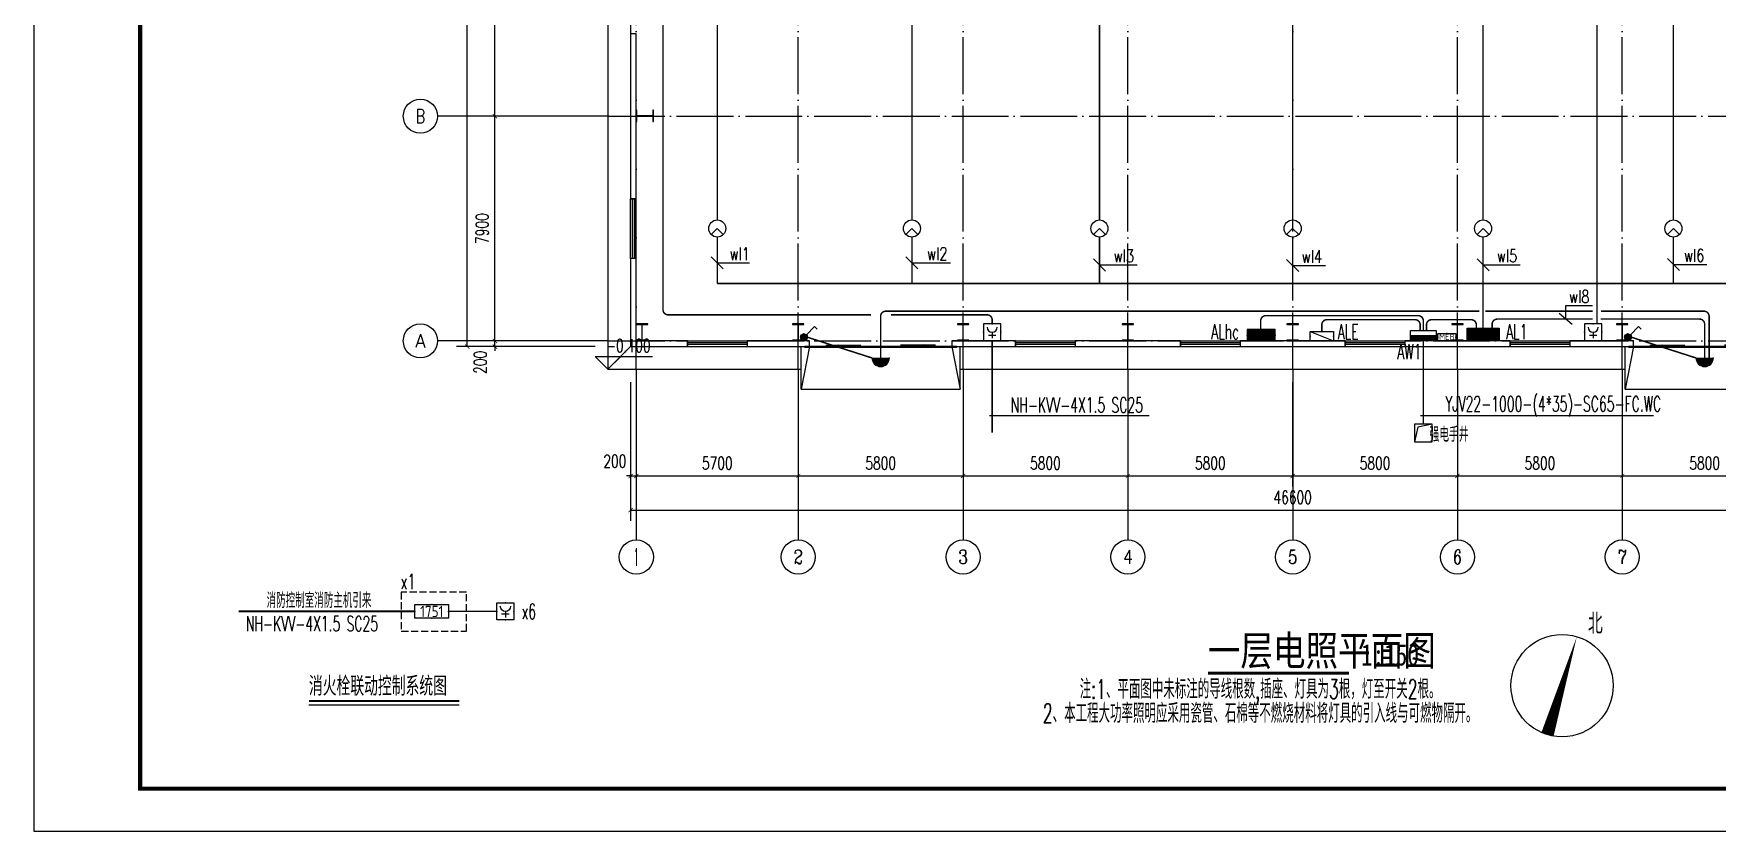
# Model space of a CAD drawing. Extents: x 1728470 to 1835391, y -157368 to 197905.
# Drawn here: x 1728675 to 1787930, y 41451 to 69498 of the extents above; entities that cross this region are included whole.
import ezdxf
from ezdxf.enums import TextEntityAlignment as Align

# ---------------------------------------------------------------- set-up
doc = ezdxf.new("R2010")
doc.units = 0
doc.header["$LTSCALE"] = 1000
doc.header["$MEASUREMENT"] = 0
for name, pattern in [('CONTINOUS', [0]), ('DASH', [0.35, 0.25, -0.1]), ('DOTE', [2.42, 2, -0.2, 0.02, -0.2])]:
    doc.linetypes.add(name, pattern=pattern)
doc.layers.get('0').update_dxf_attribs({"linetype": 'CONTINUOUS'})
doc.layers.get('DEFPOINTS').update_dxf_attribs({"linetype": 'CONTINUOUS'})
for name, color, linetype in [('AXIS', 3, 'CONTINUOUS'), ('AXIS_TEXT', 7, 'CONTINUOUS'), ('COLUMN', 99, 'CONTINUOUS'), ('DIM-照明', 4, 'CONTINUOUS'), ('DIM_ELEV', 3, 'CONTINUOUS'), ('DIM_SYMB', 3, 'CONTINUOUS'), ('DOTE', 1, 'DOTE'), ('DOTLN', 2, 'CONTINUOUS'), ('EQUIP-消防', 3, 'CONTINUOUS'), ('EQUIP-照明', 3, 'CONTINUOUS'), ('EQUIP-箱柜', 3, 'CONTINUOUS'), ('EQUIP_标注', 4, 'CONTINUOUS'), ('GROUND', 2, 'CONTINUOUS'), ('PUB_TEXT', 7, 'CONTINUOUS'), ('PUB_TITLE', 4, 'CONTINUOUS'), ('STAIR', 2, 'CONTINUOUS'), ('TEL_SYMB', 3, 'CONTINUOUS'), ('TEL_TEXT', 7, 'CONTINUOUS'), ('WALL', 9, 'CONTINUOUS'), ('WINDOW', 99, 'CONTINUOUS'), ('WIRE-照明', 1, 'CONTINUOUS')]:
    doc.layers.add(name, color=color, linetype=linetype)
doc.styles.add('_TCH_AXIS', font='COMPLEX', dxfattribs={"bigfont": 'GBCBIG'})
doc.styles.add('_TCH_DIM', font='SIMPLEX', dxfattribs={"bigfont": 'GBCBIG'})
doc.styles.add('_TCH_LABEL', font='COMPLEX', dxfattribs={"bigfont": 'GBCBIG'})
doc.styles.add('_TEL_DIM', font='SIMPLEX', dxfattribs={"width": 0.8, "height": 3.5, "bigfont": 'HZTXT'})
doc.styles.add('COMPLEX', font='COMPLEX')
doc.styles.add('DIM_FONT', font='SIMPLEX', dxfattribs={"width": 0.7, "bigfont": 'GBCBIG'})
doc.styles.get("Standard").update_dxf_attribs({"font": 'gbenor.shx', "bigfont": 'gbcbig.shx'})
doc.styles.add('STY53', font='COMPLEX', dxfattribs={"width": 0.6, "bigfont": 'HZTXT'})
doc.styles.add('新宋体', font='', dxfattribs={"width": 0.8})
doc.styles.get('新宋体').set_extended_font_data('NSimSun')
doc.dimstyles.new('DIMN150', dxfattribs={"dimscale": 1.5, "dimtxt": 300, "dimasz": 100, "dimexe": 250, "dimexo": 300, "dimgap": 150, "dimtad": 1, "dimdec": 0, "dimzin": 0, "dimtxsty": 'DIM_FONT', "dimblk": 'ARCHTICK', "dimcen": 0.09, "dimclrt": 7, "dimazin": 3, "dimtfac": 1, "dimtdec": 0, "dimtix": 1, "dimtmove": 0, "dimatfit": 3, "dimtolj": 1, "dimtzin": 0})

# ---------------------------------------------------------------- blocks, each defined once
blk = doc.blocks.new('$TCHSYS$WIN2D')
for p, q in [((-0.5, 0.5), (0.5, 0.5)), ((-0.5, 0.5), (-0.5, -0.5)), ((0.5, 0.5), (0.5, -0.5)), ((0.5, 0.167), (-0.5, 0.167)), ((0.5, -0.167), (-0.5, -0.167)), ((-0.5, -0.5), (0.5, -0.5))]:
    blk.add_line(p, q)
blk = doc.blocks.new('$DORLIB2D$00000130')
at = {"color": 0, "linetype": 'CONTINUOUS'}
for p, q in [((-0.533, 0.66), (-0.533, 0.513)), ((0, 0.66), (-0.533, 0.66)), ((0, 0.513), (0, 0.66)), ((0.533, 0.66), (0, 0.66)), ((0.533, 0.66), (0.533, 0.513)), ((0, 0.513), (-0.533, 0.513)), ((0.533, 0.513), (0, 0.513)), ((-0.385, 0.269), (-0.14, 0.269)), ((-0.385, 0.269), (-0.3, 0.214)), ((-0.3, 0.214), (-0.3, 0.269)), ((0.385, 0.269), (0.14, 0.269)), ((0.3, 0.214), (0.3, 0.269)), ((0.385, 0.269), (0.3, 0.214))]:
    blk.add_line(p, q, dxfattribs=at)
blk = doc.blocks.new('_AXISO')
blk.add_circle((0, 0), 0.5)
at = {"layer": 'AXIS_TEXT', "style": 'COMPLEX', "width": 1.041667}
blk.add_attdef('A', text='', height=0.56, dxfattribs=at).set_placement((-0.25, -0.28), (0.25, -0.28), align=Align.FIT)
blk = doc.blocks.new('_ARCHTICK')
at = {"color": 0, "linetype": 'BYBLOCK', "const_width": 0.15}
blk.add_lwpolyline([(-0.5, -0.5), (0.5, 0.5)], dxfattribs=at)
blk = doc.blocks.new('*D49')
at = {"layer": 'AXIS', "color": 0}
for p, q in [((1750186, 55701), (1750186, 50826)), ((1796786, 55701), (1796786, 50826)), ((1750186, 51201), (1796786, 51201))]:
    blk.add_line(p, q, dxfattribs=at)
at = {"layer": 'DEFPOINTS', "color": 0}
for p in [(1750186, 56151), (1796786, 56151), (1796786, 51201)]:
    blk.add_point(p, dxfattribs=at)
at = {"layer": 'AXIS', "color": 0, "xscale": 150, "yscale": 150, "zscale": 150, "rotation": 180}
blk.add_blockref('_ARCHTICK', (1750186, 51201), dxfattribs=at)
at = {"layer": 'AXIS', "color": 0, "xscale": 150, "yscale": 150, "zscale": 150}
blk.add_blockref('_ARCHTICK', (1796786, 51201), dxfattribs=at)
at = {"layer": 'AXIS', "color": 7, "insert": (1773486, 51651), "char_height": 450, "attachment_point": 5, "style": 'DIM_FONT'}
blk.add_mtext('\\A1;46600', dxfattribs=at)
blk = doc.blocks.new('*D50')
at = {"layer": 'AXIS', "color": 0}
for p, q in [((1750186, 55701), (1750186, 52026)), ((1750386, 55701), (1750386, 52026)), ((1750186, 52401), (1750036, 52401)), ((1750186, 52401), (1750386, 52401)), ((1750386, 52401), (1750536, 52401))]:
    blk.add_line(p, q, dxfattribs=at)
at = {"layer": 'DEFPOINTS', "color": 0}
for p in [(1750186, 56151), (1750386, 56151), (1750386, 52401)]:
    blk.add_point(p, dxfattribs=at)
at = {"layer": 'AXIS', "color": 0, "xscale": 150, "yscale": 150, "zscale": 150}
blk.add_blockref('_ARCHTICK', (1750186, 52401), dxfattribs=at)
at = {"layer": 'AXIS', "color": 0, "xscale": 150, "yscale": 150, "zscale": 150, "rotation": 180}
blk.add_blockref('_ARCHTICK', (1750386, 52401), dxfattribs=at)
at = {"layer": 'AXIS', "color": 7, "insert": (1749631, 52919), "char_height": 450, "attachment_point": 5, "style": 'DIM_FONT'}
blk.add_mtext('\\A1;200', dxfattribs=at)
blk = doc.blocks.new('*D51')
at = {"layer": 'AXIS', "color": 0}
for p, q in [((1750386, 55701), (1750386, 52026)), ((1756086, 55701), (1756086, 52026)), ((1750386, 52401), (1756086, 52401))]:
    blk.add_line(p, q, dxfattribs=at)
at = {"layer": 'DEFPOINTS', "color": 0}
for p in [(1750386, 56151), (1756086, 56151), (1756086, 52401)]:
    blk.add_point(p, dxfattribs=at)
at = {"layer": 'AXIS', "color": 0, "xscale": 150, "yscale": 150, "zscale": 150, "rotation": 180}
blk.add_blockref('_ARCHTICK', (1750386, 52401), dxfattribs=at)
at = {"layer": 'AXIS', "color": 0, "xscale": 150, "yscale": 150, "zscale": 150}
blk.add_blockref('_ARCHTICK', (1756086, 52401), dxfattribs=at)
at = {"layer": 'AXIS', "color": 7, "insert": (1753236, 52851), "char_height": 450, "attachment_point": 5, "style": 'DIM_FONT'}
blk.add_mtext('\\A1;5700', dxfattribs=at)
blk = doc.blocks.new('*D52')
at = {"layer": 'AXIS', "color": 0}
for p, q in [((1756086, 55701), (1756086, 52026)), ((1761886, 55701), (1761886, 52026)), ((1756086, 52401), (1761886, 52401))]:
    blk.add_line(p, q, dxfattribs=at)
at = {"layer": 'DEFPOINTS', "color": 0}
for p in [(1756086, 56151), (1761886, 56151), (1761886, 52401)]:
    blk.add_point(p, dxfattribs=at)
at = {"layer": 'AXIS', "color": 0, "xscale": 150, "yscale": 150, "zscale": 150, "rotation": 180}
blk.add_blockref('_ARCHTICK', (1756086, 52401), dxfattribs=at)
at = {"layer": 'AXIS', "color": 0, "xscale": 150, "yscale": 150, "zscale": 150}
blk.add_blockref('_ARCHTICK', (1761886, 52401), dxfattribs=at)
at = {"layer": 'AXIS', "color": 7, "insert": (1758986, 52851), "char_height": 450, "attachment_point": 5, "style": 'DIM_FONT'}
blk.add_mtext('\\A1;5800', dxfattribs=at)
blk = doc.blocks.new('*D53')
at = {"layer": 'AXIS', "color": 0}
for p, q in [((1761886, 55701), (1761886, 52026)), ((1767686, 55701), (1767686, 52026)), ((1761886, 52401), (1767686, 52401))]:
    blk.add_line(p, q, dxfattribs=at)
at = {"layer": 'DEFPOINTS', "color": 0}
for p in [(1761886, 56151), (1767686, 56151), (1767686, 52401)]:
    blk.add_point(p, dxfattribs=at)
at = {"layer": 'AXIS', "color": 0, "xscale": 150, "yscale": 150, "zscale": 150, "rotation": 180}
blk.add_blockref('_ARCHTICK', (1761886, 52401), dxfattribs=at)
at = {"layer": 'AXIS', "color": 0, "xscale": 150, "yscale": 150, "zscale": 150}
blk.add_blockref('_ARCHTICK', (1767686, 52401), dxfattribs=at)
at = {"layer": 'AXIS', "color": 7, "insert": (1764786, 52851), "char_height": 450, "attachment_point": 5, "style": 'DIM_FONT'}
blk.add_mtext('\\A1;5800', dxfattribs=at)
blk = doc.blocks.new('*D54')
at = {"layer": 'AXIS', "color": 0}
for p, q in [((1767686, 55701), (1767686, 52026)), ((1773486, 55701), (1773486, 52026)), ((1767686, 52401), (1773486, 52401))]:
    blk.add_line(p, q, dxfattribs=at)
at = {"layer": 'DEFPOINTS', "color": 0}
for p in [(1767686, 56151), (1773486, 56151), (1773486, 52401)]:
    blk.add_point(p, dxfattribs=at)
at = {"layer": 'AXIS', "color": 0, "xscale": 150, "yscale": 150, "zscale": 150, "rotation": 180}
blk.add_blockref('_ARCHTICK', (1767686, 52401), dxfattribs=at)
at = {"layer": 'AXIS', "color": 0, "xscale": 150, "yscale": 150, "zscale": 150}
blk.add_blockref('_ARCHTICK', (1773486, 52401), dxfattribs=at)
at = {"layer": 'AXIS', "color": 7, "insert": (1770586, 52851), "char_height": 450, "attachment_point": 5, "style": 'DIM_FONT'}
blk.add_mtext('\\A1;5800', dxfattribs=at)
blk = doc.blocks.new('*D55')
at = {"layer": 'AXIS', "color": 0}
for p, q in [((1773486, 55701), (1773486, 52026)), ((1779286, 55701), (1779286, 52026)), ((1773486, 52401), (1779286, 52401))]:
    blk.add_line(p, q, dxfattribs=at)
at = {"layer": 'DEFPOINTS', "color": 0}
for p in [(1773486, 56151), (1779286, 56151), (1779286, 52401)]:
    blk.add_point(p, dxfattribs=at)
at = {"layer": 'AXIS', "color": 0, "xscale": 150, "yscale": 150, "zscale": 150, "rotation": 180}
blk.add_blockref('_ARCHTICK', (1773486, 52401), dxfattribs=at)
at = {"layer": 'AXIS', "color": 0, "xscale": 150, "yscale": 150, "zscale": 150}
blk.add_blockref('_ARCHTICK', (1779286, 52401), dxfattribs=at)
at = {"layer": 'AXIS', "color": 7, "insert": (1776386, 52851), "char_height": 450, "attachment_point": 5, "style": 'DIM_FONT'}
blk.add_mtext('\\A1;5800', dxfattribs=at)
blk = doc.blocks.new('*D56')
at = {"layer": 'AXIS', "color": 0}
for p, q in [((1779286, 55701), (1779286, 52026)), ((1785086, 55701), (1785086, 52026)), ((1779286, 52401), (1785086, 52401))]:
    blk.add_line(p, q, dxfattribs=at)
at = {"layer": 'DEFPOINTS', "color": 0}
for p in [(1779286, 56151), (1785086, 56151), (1785086, 52401)]:
    blk.add_point(p, dxfattribs=at)
at = {"layer": 'AXIS', "color": 0, "xscale": 150, "yscale": 150, "zscale": 150, "rotation": 180}
blk.add_blockref('_ARCHTICK', (1779286, 52401), dxfattribs=at)
at = {"layer": 'AXIS', "color": 0, "xscale": 150, "yscale": 150, "zscale": 150}
blk.add_blockref('_ARCHTICK', (1785086, 52401), dxfattribs=at)
at = {"layer": 'AXIS', "color": 7, "insert": (1782186, 52851), "char_height": 450, "attachment_point": 5, "style": 'DIM_FONT'}
blk.add_mtext('\\A1;5800', dxfattribs=at)
blk = doc.blocks.new('*D57')
at = {"layer": 'AXIS', "color": 0}
for p, q in [((1785086, 55701), (1785086, 52026)), ((1790886, 55701), (1790886, 52026)), ((1785086, 52401), (1790886, 52401))]:
    blk.add_line(p, q, dxfattribs=at)
at = {"layer": 'DEFPOINTS', "color": 0}
for p in [(1785086, 56151), (1790886, 56151), (1790886, 52401)]:
    blk.add_point(p, dxfattribs=at)
at = {"layer": 'AXIS', "color": 0, "xscale": 150, "yscale": 150, "zscale": 150, "rotation": 180}
blk.add_blockref('_ARCHTICK', (1785086, 52401), dxfattribs=at)
at = {"layer": 'AXIS', "color": 0, "xscale": 150, "yscale": 150, "zscale": 150}
blk.add_blockref('_ARCHTICK', (1790886, 52401), dxfattribs=at)
at = {"layer": 'AXIS', "color": 7, "insert": (1787986, 52851), "char_height": 450, "attachment_point": 5, "style": 'DIM_FONT'}
blk.add_mtext('\\A1;5800', dxfattribs=at)
blk = doc.blocks.new('*D78')
at = {"layer": 'AXIS', "color": 0}
for p, q in [((1748936, 88951), (1744061, 88951)), ((1744436, 56951), (1744436, 88951)), ((1748936, 56951), (1744061, 56951))]:
    blk.add_line(p, q, dxfattribs=at)
at = {"layer": 'DEFPOINTS', "color": 0}
for p in [(1744436, 88951), (1749386, 88951), (1749386, 56951)]:
    blk.add_point(p, dxfattribs=at)
at = {"layer": 'AXIS', "color": 0, "xscale": 150, "yscale": 150, "zscale": 150}
for p, rotation in [((1744436, 88951), 90), ((1744436, 56951), 270)]:
    blk.add_blockref('_ARCHTICK', p, dxfattribs=dict(at, rotation=rotation))
at = {"layer": 'AXIS', "color": 7, "insert": (1743986, 72951), "char_height": 450, "attachment_point": 5, "rotation": 90, "style": 'DIM_FONT'}
blk.add_mtext('\\A1;32000', dxfattribs=at)
blk = doc.blocks.new('*D79')
at = {"layer": 'AXIS', "color": 0}
for p, q in [((1748936, 57151), (1745037, 57151)), ((1748936, 56951), (1745037, 56951)), ((1745412, 57151), (1745412, 57301)), ((1745412, 56951), (1745412, 57151)), ((1745412, 56951), (1745412, 56801))]:
    blk.add_line(p, q, dxfattribs=at)
at = {"layer": 'DEFPOINTS', "color": 0}
for p in [(1745412, 57151), (1749386, 57151), (1749386, 56951)]:
    blk.add_point(p, dxfattribs=at)
at = {"layer": 'AXIS', "color": 0, "xscale": 150, "yscale": 150, "zscale": 150}
for p, rotation in [((1745412, 57151), 270), ((1745412, 56951), 90)]:
    blk.add_blockref('_ARCHTICK', p, dxfattribs=dict(at, rotation=rotation))
at = {"layer": 'AXIS', "color": 7, "insert": (1744894, 56396), "char_height": 450, "attachment_point": 5, "rotation": 90, "style": 'DIM_FONT'}
blk.add_mtext('\\A1;200', dxfattribs=at)
blk = doc.blocks.new('*D80')
at = {"layer": 'AXIS', "color": 0}
for p, q in [((1748936, 65051), (1745037, 65051)), ((1745412, 57151), (1745412, 65051)), ((1748936, 57151), (1745037, 57151))]:
    blk.add_line(p, q, dxfattribs=at)
at = {"layer": 'DEFPOINTS', "color": 0}
for p in [(1745412, 65051), (1749386, 65051), (1749386, 57151)]:
    blk.add_point(p, dxfattribs=at)
at = {"layer": 'AXIS', "color": 0, "xscale": 150, "yscale": 150, "zscale": 150}
for p, rotation in [((1745412, 65051), 90), ((1745412, 57151), 270)]:
    blk.add_blockref('_ARCHTICK', p, dxfattribs=dict(at, rotation=rotation))
at = {"layer": 'AXIS', "color": 7, "insert": (1744962, 61101), "char_height": 450, "attachment_point": 5, "rotation": 90, "style": 'DIM_FONT'}
blk.add_mtext('\\A1;7900', dxfattribs=at)
blk = doc.blocks.new('*D81')
at = {"layer": 'AXIS', "color": 0}
for p, q in [((1748936, 72951), (1745037, 72951)), ((1745412, 65051), (1745412, 72951)), ((1748936, 65051), (1745037, 65051))]:
    blk.add_line(p, q, dxfattribs=at)
at = {"layer": 'DEFPOINTS', "color": 0}
for p in [(1745412, 72951), (1749386, 72951), (1749386, 65051)]:
    blk.add_point(p, dxfattribs=at)
at = {"layer": 'AXIS', "color": 0, "xscale": 150, "yscale": 150, "zscale": 150}
for p, rotation in [((1745412, 72951), 90), ((1745412, 65051), 270)]:
    blk.add_blockref('_ARCHTICK', p, dxfattribs=dict(at, rotation=rotation))
at = {"layer": 'AXIS', "color": 7, "insert": (1744962, 69001), "char_height": 450, "attachment_point": 5, "rotation": 90, "style": 'DIM_FONT'}
blk.add_mtext('\\A1;7900', dxfattribs=at)
blk = doc.blocks.new('$EQUIP$00001176')
for q in [(-0.354, -0.354), (0.354, -0.354)]:
    blk.add_line((0, 0), q)
blk.add_circle((0, 0), 0.5)
at = {"style": '_TCH_LABEL', "flags": 9}
blk.add_attdef('A', (0, 0), '', height=0.00002, dxfattribs=at)
blk = doc.blocks.new('$EQUIP$00001168')
blk.add_line((-0.5, 0), (0.5, 0))
blk.add_arc((0, 0), 0.5, 180, 0)
for p in [(-0.5, 0), (0, 0), (0.5, 0), (0, -0.5)]:
    blk.add_point(p)
for points in [[(0.433, -0.25), (-0.433, -0.25), (0.5, 0), (-0.5, 0)], [(0.25, -0.433), (-0.25, -0.433), (0.433, -0.25), (-0.433, -0.25)], [(0, -0.5), (0, -0.5), (0.25, -0.433), (-0.25, -0.433)]]:
    blk.add_solid(points)
at = {"flags": 9}
blk.add_attdef('A', (0, 0), '', height=0.00002, dxfattribs=at)
blk = doc.blocks.new('$EQUIP$00001962')
for p, q in [((0.147, 0.356), (0.625, 0.833)), ((0.625, 0.833), (0.766, 0.692))]:
    blk.add_line(p, q)
blk.add_circle((0, 0.208), 0.208)
for p in [(-0.208, 0.208), (0, 0.417), (0, 0), (0.208, 0.208)]:
    blk.add_point(p)
for points in [[(-0.18, 0.313), (0.18, 0.313), (-0.208, 0.208), (0.208, 0.208)], [(-0.18, 0.104), (0.18, 0.104), (-0.208, 0.208), (0.208, 0.208)], [(-0.104, 0.389), (0.104, 0.389), (-0.18, 0.313), (0.18, 0.313)], [(-0.104, 0.028), (0.104, 0.028), (-0.18, 0.104), (0.18, 0.104)], [(0, 0.417), (0, 0.417), (-0.104, 0.389), (0.104, 0.389)], [(0, 0), (0, 0), (-0.104, 0.028), (0.104, 0.028)]]:
    blk.add_solid(points)
blk = doc.blocks.new('$EQUIP$00002702')
for p, q in [((-0.75, 0.6), (-0.75, 0)), ((0.75, 0.6), (-0.75, 0.6)), ((-0.75, 0), (0.75, 0)), ((0.75, 0), (0.75, 0.6))]:
    blk.add_line(p, q)
at = {"const_width": 0.04}
blk.add_lwpolyline([(-0.75, 0.6), (-0.75, 0), (0.75, 0), (0.75, 0.6), (-0.75, 0.6), (-0.75, 0)], dxfattribs=at)
for p in [(-0.75, 0.3), (0, 0.6), (0, 0), (0.75, 0.3)]:
    blk.add_point(p)
at = {"color": 7}
blk.add_attdef('$TEXT$', text='', height=0.5, dxfattribs=at).set_placement((0, 0.3), align=Align.MIDDLE_CENTER)
blk = doc.blocks.new('*X11')
at = {"color": 0}
for p, q in [((-250, 33), (-183, 100)), ((-250, 68), (-218, 100)), ((-247, 0), (-147, 100)), ((-212, 0), (-112, 100)), ((-177, 0), (-77, 100)), ((-141, 0), (-41, 100)), ((-106, 0), (-6, 100)), ((-71, 0), (29, 100)), ((-35, 0), (65, 100)), ((0, 0), (100, 100)), ((35, 0), (135, 100)), ((71, 0), (171, 100)), ((106, 0), (206, 100)), ((141, 0), (241, 100)), ((177, 0), (250, 73)), ((212, 0), (250, 38)), ((247, 0), (250, 3))]:
    blk.add_line(p, q, dxfattribs=at)
blk = doc.blocks.new('$EQUIP$00001414')
for p, q in [((0.75, 0.6), (-0.75, 0.6)), ((-0.75, 0.6), (-0.75, 0)), ((-0.75, 0.3), (0.75, 0.3)), ((-0.75, 0), (0.75, 0)), ((0.75, 0), (0.75, 0.6))]:
    blk.add_line(p, q)
at = {"const_width": 0.3}
blk.add_lwpolyline([(-0.75, 0.15), (0.75, 0.15)], dxfattribs=at)
for p in [(-0.75, 0.3), (0, 0.6), (0, 0), (0.75, 0.3)]:
    blk.add_point(p)
at = {"xscale": 0.00300000000061118, "yscale": 0.00300000000061118, "zscale": 0.003}
blk.add_blockref('*X11', (0, 0), dxfattribs=at)
at = {"style": '_TCH_LABEL', "flags": 9}
blk.add_attdef('A', (0, 0), '', height=0.00002, dxfattribs=at)
blk = doc.blocks.new('$EQUIP$00002942')
for p, q in [((-0.75, 0.6), (-0.75, 0)), ((-0.75, 0), (0.75, 0.6)), ((0.75, 0.6), (-0.75, 0.6)), ((-0.75, 0), (0.75, 0)), ((0.75, 0), (0.75, 0.6))]:
    blk.add_line(p, q)
at = {"const_width": 0.04}
blk.add_lwpolyline([(-0.75, 0.6), (-0.75, 0), (0.75, 0), (0.75, 0.6), (-0.75, 0.6), (-0.75, 0)], dxfattribs=at)
for p in [(-0.75, 0.3), (0, 0.6), (0, 0), (0.75, 0.3)]:
    blk.add_point(p)
blk = doc.blocks.new('*X21')
at = {"color": 0}
for p, q in [((-250, 33), (-83, 200)), ((-250, 68), (-118, 200)), ((-250, 104), (-154, 200)), ((-250, 139), (-189, 200)), ((-250, 174), (-224, 200)), ((-247, 0), (-47, 200)), ((-212, 0), (-12, 200)), ((-177, 0), (23, 200)), ((-141, 0), (59, 200)), ((-106, 0), (94, 200)), ((-71, 0), (129, 200)), ((-35, 0), (165, 200)), ((0, 0), (200, 200)), ((35, 0), (235, 200)), ((71, 0), (250, 179)), ((106, 0), (250, 144)), ((141, 0), (250, 109)), ((177, 0), (250, 73)), ((212, 0), (250, 38)), ((247, 0), (250, 3))]:
    blk.add_line(p, q, dxfattribs=at)
blk = doc.blocks.new('$EQUIP$00001421')
for p, q in [((0.75, 0.6), (-0.75, 0.6)), ((-0.75, 0.6), (-0.75, 0)), ((-0.75, 0), (0.75, 0)), ((0.75, 0), (0.75, 0.6))]:
    blk.add_line(p, q)
at = {"const_width": 0.6}
blk.add_lwpolyline([(-0.75, 0.3), (0.75, 0.3)], dxfattribs=at)
for p in [(-0.75, 0.3), (0, 0.6), (0, 0), (0.75, 0.3)]:
    blk.add_point(p)
at = {"xscale": 0.00300000000061118, "yscale": 0.00300000000061118, "zscale": 0.003}
blk.add_blockref('*X21', (0, 0), dxfattribs=at)
at = {"style": '_TCH_LABEL', "flags": 9}
blk.add_attdef('A', (0, 0), '', height=0.00002, dxfattribs=at)
blk = doc.blocks.new('$EQUIP$00001712')
for p, q in [((-0.5, 1), (-0.5, 0)), ((0.5, 1), (-0.5, 1)), ((0.5, 0), (0.5, 1)), ((-0.5, 0), (0.5, 0)), ((-0.219, 0.331), (0.222, 0.331)), ((0, 0.5), (0, 0.15))]:
    blk.add_line(p, q)
blk.add_arc((0, 0.8), 0.3, 180, 0)
for p in [(0, 1), (-0.5, 0.5), (0, 0), (0.5, 0.5)]:
    blk.add_point(p)
at = {"flags": 1}
blk.add_attdef('B', text='', height=0.4, dxfattribs=at).set_placement((0.726, 0.302), align=Align.MIDDLE_CENTER)
blk = doc.blocks.new('$EQUIP$00002656')
for p, q in [((-0.5, 1), (-0.5, 0)), ((0.5, 1), (-0.5, 1)), ((0.5, 0), (0.5, 1)), ((-0.5, 0), (0.5, 0)), ((-0.219, 0.331), (0.222, 0.331)), ((0, 0.5), (0, 0.15))]:
    blk.add_line(p, q)
at = {"const_width": 0.04}
blk.add_lwpolyline([(-0.5, 1), (0.5, 1), (0.5, 0), (-0.5, 0), (-0.5, 1), (0.5, 1)], dxfattribs=at)
blk.add_arc((0, 0.8), 0.3, 180, 0)
for p in [(0, 1), (-0.5, 0.5), (0, 0), (0.5, 0.5)]:
    blk.add_point(p)
at = {"color": 7, "flags": 1}
blk.add_attdef('B', text='', height=0.4, dxfattribs=at).set_placement((0.762, 0.292), align=Align.MIDDLE_CENTER)
blk = doc.blocks.new('$EQUIP$00002700')
for p, q in [((-0.75, 0.6), (-0.75, 0)), ((0.75, 0.6), (-0.75, 0.6)), ((-0.75, 0), (0.75, 0)), ((0.75, 0), (0.75, 0.6))]:
    blk.add_line(p, q)
at = {"const_width": 0.04}
blk.add_lwpolyline([(-0.75, 0.6), (-0.75, 0), (0.75, 0), (0.75, 0.6), (-0.75, 0.6), (-0.75, 0)], dxfattribs=at)
for p in [(-0.75, 0.3), (0, 0.6), (0, 0), (0.75, 0.3)]:
    blk.add_point(p)
at = {"color": 7}
blk.add_attdef('$TEXT$', text='', height=0.5, dxfattribs=at).set_placement((0, 0.3), align=Align.MIDDLE_CENTER)
blk = doc.blocks.new('D3323')
at = {"layer": 'AXIS', "color": 8}
for p, q in [((1749386.3, 65051.1), (1743386.3, 65051.1)), ((1749386.3, 57151.1), (1743386.3, 57151.1)), ((1750386.3, 56151.1), (1750386.3, 50151.1)), ((1756086.3, 56151.1), (1756086.3, 50151.1)), ((1761886.3, 56151.1), (1761886.3, 50151.1)), ((1767686.3, 56151.1), (1767686.3, 50151.1)), ((1773486.3, 56151.1), (1773486.3, 50151.1)), ((1779286.3, 56151.1), (1779286.3, 50151.1)), ((1785086.3, 56151.1), (1785086.3, 50151.1))]:
    blk.add_line(p, q, dxfattribs=at)
at = {"layer": 'COLUMN', "color": 8}
for p, q in [((1750408.3, 65262.1), (1750386.3, 65262.1)), ((1750386.3, 65262.1), (1750386.3, 64862.1)), ((1750408.3, 65073.1), (1750408.3, 65262.1)), ((1750986.3, 65262.1), (1750964.3, 65262.1)), ((1750964.3, 65262.1), (1750964.3, 65073.1)), ((1750986.3, 64862.1), (1750986.3, 65262.1)), ((1750386.3, 64862.1), (1750408.3, 64862.1)), ((1750413.3, 65068.1), (1750408.3, 65073.1)), ((1750408.3, 65051.1), (1750413.3, 65056.1)), ((1750408.3, 64862.1), (1750408.3, 65051.1)), ((1750959.3, 65068.1), (1750413.3, 65068.1)), ((1750413.3, 65056.1), (1750959.3, 65056.1)), ((1750964.3, 65073.1), (1750959.3, 65068.1)), ((1750959.3, 65056.1), (1750964.3, 65051.1)), ((1750964.3, 65051.1), (1750964.3, 64862.1)), ((1750964.3, 64862.1), (1750986.3, 64862.1)), ((1750786.3, 57751.1), (1750386.3, 57751.1)), ((1750386.3, 57751.1), (1750386.3, 57729.1)), ((1750386.3, 57729.1), (1750575.3, 57729.1)), ((1750575.3, 57729.1), (1750580.3, 57724.1)), ((1750580.3, 57724.1), (1750580.3, 57178.1)), ((1750592.3, 57724.1), (1750597.3, 57729.1)), ((1750592.3, 57178.1), (1750592.3, 57724.1)), ((1750597.3, 57729.1), (1750786.3, 57729.1)), ((1750786.3, 57729.1), (1750786.3, 57751.1)), ((1756286.3, 57751.1), (1755886.3, 57751.1)), ((1755886.3, 57751.1), (1755886.3, 57729.1)), ((1755886.3, 57729.1), (1756075.3, 57729.1)), ((1756075.3, 57729.1), (1756080.3, 57724.1)), ((1756080.3, 57724.1), (1756080.3, 57178.1)), ((1756092.3, 57724.1), (1756097.3, 57729.1)), ((1756092.3, 57178.1), (1756092.3, 57724.1)), ((1756097.3, 57729.1), (1756286.3, 57729.1)), ((1756286.3, 57729.1), (1756286.3, 57751.1)), ((1762086.3, 57751.1), (1761686.3, 57751.1)), ((1761686.3, 57751.1), (1761686.3, 57729.1)), ((1761686.3, 57729.1), (1761875.3, 57729.1)), ((1761875.3, 57729.1), (1761880.3, 57724.1)), ((1761880.3, 57724.1), (1761880.3, 57178.1)), ((1761892.3, 57724.1), (1761897.3, 57729.1)), ((1761892.3, 57178.1), (1761892.3, 57724.1)), ((1761897.3, 57729.1), (1762086.3, 57729.1)), ((1762086.3, 57729.1), (1762086.3, 57751.1)), ((1767886.3, 57751.1), (1767486.3, 57751.1)), ((1767486.3, 57751.1), (1767486.3, 57729.1)), ((1767486.3, 57729.1), (1767675.3, 57729.1)), ((1767675.3, 57729.1), (1767680.3, 57724.1)), ((1767680.3, 57724.1), (1767680.3, 57178.1)), ((1767692.3, 57724.1), (1767697.3, 57729.1)), ((1767692.3, 57178.1), (1767692.3, 57724.1)), ((1767697.3, 57729.1), (1767886.3, 57729.1)), ((1767886.3, 57729.1), (1767886.3, 57751.1)), ((1773686.3, 57751.1), (1773286.3, 57751.1)), ((1773286.3, 57751.1), (1773286.3, 57729.1)), ((1773286.3, 57729.1), (1773475.3, 57729.1)), ((1773475.3, 57729.1), (1773480.3, 57724.1)), ((1773480.3, 57724.1), (1773480.3, 57178.1)), ((1773492.3, 57724.1), (1773497.3, 57729.1)), ((1773492.3, 57178.1), (1773492.3, 57724.1)), ((1773497.3, 57729.1), (1773686.3, 57729.1)), ((1773686.3, 57729.1), (1773686.3, 57751.1)), ((1779486.3, 57751.1), (1779086.3, 57751.1)), ((1779086.3, 57751.1), (1779086.3, 57729.1)), ((1779086.3, 57729.1), (1779275.3, 57729.1)), ((1779275.3, 57729.1), (1779280.3, 57724.1)), ((1779280.3, 57724.1), (1779280.3, 57178.1)), ((1779292.3, 57724.1), (1779297.3, 57729.1)), ((1779292.3, 57178.1), (1779292.3, 57724.1)), ((1779297.3, 57729.1), (1779486.3, 57729.1)), ((1779486.3, 57729.1), (1779486.3, 57751.1)), ((1785286.3, 57751.1), (1784886.3, 57751.1)), ((1784886.3, 57751.1), (1784886.3, 57729.1)), ((1784886.3, 57729.1), (1785075.3, 57729.1)), ((1785075.3, 57729.1), (1785080.3, 57724.1)), ((1785080.3, 57724.1), (1785080.3, 57178.1)), ((1785092.3, 57724.1), (1785097.3, 57729.1)), ((1785092.3, 57178.1), (1785092.3, 57724.1)), ((1785097.3, 57729.1), (1785286.3, 57729.1)), ((1785286.3, 57729.1), (1785286.3, 57751.1)), ((1750575.3, 57173.1), (1750386.3, 57173.1)), ((1750386.3, 57173.1), (1750386.3, 57151.1)), ((1750386.3, 57151.1), (1750786.3, 57151.1)), ((1750580.3, 57178.1), (1750575.3, 57173.1)), ((1750597.3, 57173.1), (1750592.3, 57178.1)), ((1750786.3, 57173.1), (1750597.3, 57173.1)), ((1750786.3, 57151.1), (1750786.3, 57173.1)), ((1756075.3, 57173.1), (1755886.3, 57173.1)), ((1755886.3, 57173.1), (1755886.3, 57151.1)), ((1755886.3, 57151.1), (1756286.3, 57151.1)), ((1756080.3, 57178.1), (1756075.3, 57173.1)), ((1756097.3, 57173.1), (1756092.3, 57178.1)), ((1756286.3, 57173.1), (1756097.3, 57173.1)), ((1756286.3, 57151.1), (1756286.3, 57173.1)), ((1761875.3, 57173.1), (1761686.3, 57173.1)), ((1761686.3, 57173.1), (1761686.3, 57151.1)), ((1761686.3, 57151.1), (1762086.3, 57151.1)), ((1761880.3, 57178.1), (1761875.3, 57173.1)), ((1761897.3, 57173.1), (1761892.3, 57178.1)), ((1762086.3, 57173.1), (1761897.3, 57173.1)), ((1762086.3, 57151.1), (1762086.3, 57173.1)), ((1767675.3, 57173.1), (1767486.3, 57173.1)), ((1767486.3, 57173.1), (1767486.3, 57151.1)), ((1767486.3, 57151.1), (1767886.3, 57151.1)), ((1767680.3, 57178.1), (1767675.3, 57173.1)), ((1767697.3, 57173.1), (1767692.3, 57178.1)), ((1767886.3, 57173.1), (1767697.3, 57173.1)), ((1767886.3, 57151.1), (1767886.3, 57173.1)), ((1773475.3, 57173.1), (1773286.3, 57173.1)), ((1773286.3, 57173.1), (1773286.3, 57151.1)), ((1773286.3, 57151.1), (1773686.3, 57151.1)), ((1773480.3, 57178.1), (1773475.3, 57173.1)), ((1773497.3, 57173.1), (1773492.3, 57178.1)), ((1773686.3, 57173.1), (1773497.3, 57173.1)), ((1773686.3, 57151.1), (1773686.3, 57173.1)), ((1779275.3, 57173.1), (1779086.3, 57173.1)), ((1779086.3, 57173.1), (1779086.3, 57151.1)), ((1779086.3, 57151.1), (1779486.3, 57151.1)), ((1779280.3, 57178.1), (1779275.3, 57173.1)), ((1779297.3, 57173.1), (1779292.3, 57178.1)), ((1779486.3, 57173.1), (1779297.3, 57173.1)), ((1779486.3, 57151.1), (1779486.3, 57173.1)), ((1785075.3, 57173.1), (1784886.3, 57173.1)), ((1784886.3, 57173.1), (1784886.3, 57151.1)), ((1784886.3, 57151.1), (1785286.3, 57151.1)), ((1785080.3, 57178.1), (1785075.3, 57173.1)), ((1785097.3, 57173.1), (1785092.3, 57178.1)), ((1785286.3, 57173.1), (1785097.3, 57173.1)), ((1785286.3, 57151.1), (1785286.3, 57173.1))]:
    blk.add_line(p, q, dxfattribs=at)
at = {"layer": 'DIM_ELEV', "color": 8}
for p, q in [((1749386.3, 56151.1), (1748936.3, 56601.1)), ((1748936.3, 56601.1), (1750956, 56601.1)), ((1749386.3, 56151.1), (1749836.3, 56601.1))]:
    blk.add_line(p, q, dxfattribs=at)
at = {"layer": 'DOTE', "color": 8}
for p, q in [((1750386.3, 56151.1), (1750386.3, 89751.1)), ((1756086.3, 56151.1), (1756086.3, 89751.1)), ((1761886.3, 56151.1), (1761886.3, 89751.1)), ((1767686.3, 56151.1), (1767686.3, 89751.1)), ((1773486.3, 56151.1), (1773486.3, 89751.1)), ((1779286.3, 56151.1), (1779286.3, 89751.1)), ((1785086.3, 56151.1), (1785086.3, 89751.1)), ((1749386.3, 65051.1), (1797586.3, 65051.1)), ((1749386.3, 57151.1), (1797586.3, 57151.1))]:
    blk.add_line(p, q, dxfattribs=at)
at = {"layer": 'GROUND', "color": 8}
for p, q in [((1749386.3, 89751.1), (1749386.3, 56151.1)), ((1750186.3, 88951.1), (1750186.3, 56951.1)), ((1750186.3, 56951.1), (1749386.3, 56151.1)), ((1750186.3, 56951.1), (1756186.2, 56951.1)), ((1761786.2, 56951.1), (1785186.2, 56951.1)), ((1749386.3, 56151.1), (1756186.2, 56151.1)), ((1761786.2, 56151.1), (1785186.2, 56151.1))]:
    blk.add_line(p, q, dxfattribs=at)
at = {"layer": 'STAIR', "color": 8}
for p, q in [((1756186.2, 55451.1), (1756186.2, 56951.1)), ((1756186.2, 56951.1), (1761786.2, 56951.1)), ((1756486.2, 56951.1), (1756186.2, 55451.1)), ((1761486.2, 56951.1), (1761786.2, 55451.1)), ((1761786.2, 55451.1), (1761786.2, 56951.1)), ((1785186.2, 55451.1), (1785186.2, 56951.1)), ((1785186.2, 56951.1), (1790786.2, 56951.1)), ((1785486.2, 56951.1), (1785186.2, 55451.1)), ((1756186.2, 55451.1), (1761786.2, 55451.1)), ((1785186.2, 55451.1), (1790786.2, 55451.1))]:
    blk.add_line(p, q, dxfattribs=at)
at = {"layer": 'WALL', "color": 8}
for p, q in [((1750386.3, 67951.6), (1750186.3, 67951.6)), ((1750186.3, 67951.6), (1750186.3, 65062.1)), ((1750386.3, 65262.1), (1750386.3, 67951.6)), ((1750186.3, 65062.1), (1750186.3, 62151.1)), ((1750386.3, 62151.1), (1750386.3, 64862.1)), ((1750186.3, 62151.1), (1750386.3, 62151.1)), ((1750386.3, 60051.1), (1750186.3, 60051.1)), ((1750186.3, 60051.1), (1750186.3, 56951.1)), ((1750386.3, 57751.1), (1750386.3, 60051.1)), ((1750386.3, 57173.1), (1750386.3, 57729.1)), ((1750186.3, 56951.1), (1752186.3, 56951.1)), ((1752186.3, 57151.1), (1750786.3, 57151.1)), ((1752186.3, 56951.1), (1752186.3, 57151.1)), ((1755886.3, 57151.1), (1754286.3, 57151.1)), ((1754286.3, 57151.1), (1754286.3, 56951.1)), ((1754286.3, 56951.1), (1756086.3, 56951.1)), ((1756086.3, 56951.1), (1756486.2, 56951.1)), ((1756486.2, 57151.1), (1756286.3, 57151.1)), ((1756486.2, 56951.1), (1756486.2, 57151.1)), ((1761686.3, 57151.1), (1761486.2, 57151.1)), ((1761486.2, 57151.1), (1761486.2, 56951.1)), ((1761486.2, 56951.1), (1761886.3, 56951.1)), ((1761886.3, 56951.1), (1763736.3, 56951.1)), ((1763736.3, 57151.1), (1762086.3, 57151.1)), ((1763736.3, 56951.1), (1763736.3, 57151.1)), ((1767486.3, 57151.1), (1765836.3, 57151.1)), ((1765836.3, 57151.1), (1765836.3, 56951.1)), ((1765836.3, 56951.1), (1767686.3, 56951.1)), ((1767686.3, 56951.1), (1769536.3, 56951.1)), ((1769536.3, 57151.1), (1767886.3, 57151.1)), ((1769536.3, 56951.1), (1769536.3, 57151.1)), ((1773286.3, 57151.1), (1771636.3, 57151.1)), ((1771636.3, 57151.1), (1771636.3, 56951.1)), ((1771636.3, 56951.1), (1773486.3, 56951.1)), ((1773486.3, 56951.1), (1775336.3, 56951.1)), ((1775336.3, 57151.1), (1773686.3, 57151.1)), ((1775336.3, 56951.1), (1775336.3, 57151.1)), ((1779086.3, 57151.1), (1777436.3, 57151.1)), ((1777436.3, 57151.1), (1777436.3, 56951.1)), ((1777436.3, 56951.1), (1779286.3, 56951.1)), ((1779286.3, 56951.1), (1781136.3, 56951.1)), ((1781136.3, 57151.1), (1779486.3, 57151.1)), ((1781136.3, 56951.1), (1781136.3, 57151.1)), ((1784886.3, 57151.1), (1783236.3, 57151.1)), ((1783236.3, 57151.1), (1783236.3, 56951.1)), ((1783236.3, 56951.1), (1785086.3, 56951.1)), ((1785086.3, 56951.1), (1785486.2, 56951.1)), ((1785486.2, 57151.1), (1785286.3, 57151.1)), ((1785486.2, 56951.1), (1785486.2, 57151.1))]:
    blk.add_line(p, q, dxfattribs=at)
at = {"layer": 'AXIS', "color": 8}
ref = blk.add_blockref('_AXISO', (1742786.3, 65051.1), dxfattribs=dict(at, xscale=1200, yscale=1200, zscale=1200))
ref.add_attrib('A', 'B', dxfattribs={"layer": 'AXIS_TEXT', "color": 8, "height": 493.2, "style": '_TCH_AXIS', "width": 0.823529}).set_placement((1742621.9, 64804.5), (1742950.7, 64804.5), align=Align.FIT)
ref = blk.add_blockref('_AXISO', (1742786.3, 57151.1), dxfattribs=dict(at, xscale=1200, yscale=1200, zscale=1200))
ref.add_attrib('A', 'A', dxfattribs={"layer": 'AXIS_TEXT', "color": 8, "height": 468.8, "style": '_TCH_AXIS', "width": 0.888889}).set_placement((1742607.7, 56916.7), (1742964.8, 56916.7), align=Align.FIT)
ref = blk.add_blockref('_AXISO', (1750386.3, 49551.1), dxfattribs=dict(at, xscale=1200, yscale=1200, zscale=1200))
ref.add_attrib('A', '1', dxfattribs={"layer": 'AXIS_TEXT', "color": 8, "height": 624.4, "style": '_TCH_AXIS', "width": 0.555556}).set_placement((1750311.9, 49238.9), (1750460.6, 49238.9), align=Align.FIT)
ref = blk.add_blockref('_AXISO', (1756086.3, 49551.1), dxfattribs=dict(at, xscale=1200, yscale=1200, zscale=1200))
ref.add_attrib('A', '2', dxfattribs={"layer": 'AXIS_TEXT', "color": 8, "height": 493.2, "style": '_TCH_AXIS'}).set_placement((1755921.9, 49304.5), (1756250.7, 49304.5), align=Align.FIT)
ref = blk.add_blockref('_AXISO', (1761886.3, 49551.1), dxfattribs=dict(at, xscale=1200, yscale=1200, zscale=1200))
ref.add_attrib('A', '3', dxfattribs={"layer": 'AXIS_TEXT', "color": 8, "height": 493.2, "style": '_TCH_AXIS'}).set_placement((1761721.9, 49304.5), (1762050.7, 49304.5), align=Align.FIT)
ref = blk.add_blockref('_AXISO', (1767686.3, 49551.1), dxfattribs=dict(at, xscale=1200, yscale=1200, zscale=1200))
ref.add_attrib('A', '4', dxfattribs={"layer": 'AXIS_TEXT', "color": 8, "height": 480.7, "style": '_TCH_AXIS', "width": 0.9375}).set_placement((1767514.6, 49310.7), (1767858, 49310.7), align=Align.FIT)
ref = blk.add_blockref('_AXISO', (1773486.3, 49551.1), dxfattribs=dict(at, xscale=1200, yscale=1200, zscale=1200))
ref.add_attrib('A', '5', dxfattribs={"layer": 'AXIS_TEXT', "color": 8, "height": 493.2, "style": '_TCH_AXIS'}).set_placement((1773321.9, 49304.5), (1773650.7, 49304.5), align=Align.FIT)
ref = blk.add_blockref('_AXISO', (1779286.3, 49551.1), dxfattribs=dict(at, xscale=1200, yscale=1200, zscale=1200))
ref.add_attrib('A', '6', dxfattribs={"layer": 'AXIS_TEXT', "color": 8, "height": 506.1, "style": '_TCH_AXIS', "width": 0.928571}).set_placement((1779129.6, 49298), (1779442.9, 49298), align=Align.FIT)
ref = blk.add_blockref('_AXISO', (1785086.3, 49551.1), dxfattribs=dict(at, xscale=1200, yscale=1200, zscale=1200))
ref.add_attrib('A', '7', dxfattribs={"layer": 'AXIS_TEXT', "color": 8, "height": 493.2, "style": '_TCH_AXIS'}).set_placement((1784921.9, 49304.5), (1785250.7, 49304.5), align=Align.FIT)
at = {"layer": 'WINDOW', "color": 8, "xscale": -2100, "yscale": 200, "zscale": -2100, "rotation": 270}
blk.add_blockref('$TCHSYS$WIN2D', (1750286.3, 61101.1), dxfattribs=at)
at = {"layer": 'WINDOW', "color": 8}
for name, p, xscale, yscale, zscale in [('$TCHSYS$WIN2D', (1753236.3, 57051.1), 2100, 200, 2100), ('$DORLIB2D$00000130', (1758986.2, 57051.1), 5000, -200, 5000), ('$TCHSYS$WIN2D', (1764786.3, 57051.1), 2100, 200, 2100), ('$TCHSYS$WIN2D', (1770586.3, 57051.1), 2100, 200, 2100), ('$TCHSYS$WIN2D', (1776386.3, 57051.1), 2100, 200, 2100), ('$TCHSYS$WIN2D', (1782186.3, 57051.1), 2100, 200, 2100), ('$DORLIB2D$00000130', (1787986.2, 57051.1), 5000, -200, 5000)]:
    blk.add_blockref(name, p, dxfattribs=dict(at, xscale=xscale, yscale=yscale, zscale=zscale))
at = {"layer": 'PUB_TEXT', "color": 7, "style": '_TCH_DIM', "width": 0.705882}
blk.add_text('-0.100', height=446.25, dxfattribs=at).set_placement((1749321, 56758.6))
at = {"layer": 'AXIS', "color": 8}
for p1, p2, distance, picture, middle in [((1749386.3, 56951.1), (1749386.3, 88951.1), 4950, '*D78', (1743986.3, 72951.1)), ((1749386.3, 65051.1), (1749386.3, 72951.1), 3974.5, '*D81', (1744961.7, 69001.1)), ((1749386.3, 57151.1), (1749386.3, 65051.1), 3974.5, '*D80', (1744961.7, 61101.1)), ((1750186.3, 56151.1), (1796786.3, 56151.1), -4950, '*D49', (1773486.3, 51651.1)), ((1750386.3, 56151.1), (1756086.3, 56151.1), -3750, '*D51', (1753236.3, 52851.1)), ((1756086.3, 56151.1), (1761886.3, 56151.1), -3750, '*D52', (1758986.3, 52851.1)), ((1761886.3, 56151.1), (1767686.3, 56151.1), -3750, '*D53', (1764786.3, 52851.1)), ((1767686.3, 56151.1), (1773486.3, 56151.1), -3750, '*D54', (1770586.3, 52851.1)), ((1773486.3, 56151.1), (1779286.3, 56151.1), -3750, '*D55', (1776386.3, 52851.1)), ((1779286.3, 56151.1), (1785086.3, 56151.1), -3750, '*D56', (1782186.3, 52851.1)), ((1785086.3, 56151.1), (1790886.3, 56151.1), -3750, '*D57', (1787986.3, 52851.1))]:
    dim = blk.add_aligned_dim(p1=p1, p2=p2, distance=distance, dimstyle='DIMN150', dxfattribs=at)
    dim.commit()
    dim.dimension.update_dxf_attribs({"geometry": picture, "text_midpoint": middle})
for base, p1, p2, angle, picture, middle in [((1745411.7, 57151.1), (1749386.3, 56951.1), (1749386.3, 57151.1), 90, '*D79', (1744894.2, 56396.1)), ((1750386.3, 52401.1), (1750186.3, 56151.1), (1750386.3, 56151.1), 0, '*D50', (1749631.3, 52918.6))]:
    dim = blk.add_linear_dim(base=base, p1=p1, p2=p2, angle=angle, dimstyle='DIMN150', dxfattribs=at)
    dim.commit()
    dim.dimension.update_dxf_attribs({"geometry": picture, "text_midpoint": middle, "dimtype": 161})

msp = doc.modelspace()

# ---------------------------------------------------------------- linework, layer by layer
for p, q in [((1752522, 61656), (1752946, 61232)), ((1759372, 61656), (1759796, 61232)), ((1765972, 61577), (1766396, 61153)), ((1772772, 61555), (1773196, 61131)), ((1779472, 61583), (1779896, 61158)), ((1786172, 61595), (1786596, 61171)), ((1782822, 59271), (1782361, 59656))]:
    msp.add_line(p, q)
at = {"color": 242, "ltscale": 0.18}
for p, q in [((1762314, 56075), (1767936, 56075)), ((1777488, 56075), (1785689, 56075))]:
    msp.add_line(p, q, dxfattribs=at)
at = {"color": 1}
for p, q in [((1777891, 55766), (1777384, 55658)), ((1777384, 55658), (1777276, 55152))]:
    msp.add_line(p, q, dxfattribs=at)
for points in [[(1752734, 61444), (1753023, 61444), (1753867, 61444)], [(1759584, 61444), (1759995, 61444), (1760940, 61444)], [(1766184, 61365), (1766564, 61365), (1767510, 61365)], [(1772984, 61343), (1773184, 61343), (1774141, 61343)], [(1779684, 61371), (1780049, 61371), (1780994, 61371)], [(1786384, 61383), (1786632, 61383), (1787566, 61383)], [(1782592, 59463), (1782592, 59936), (1783537, 59936)]]:
    msp.add_lwpolyline(points)
msp.add_lwpolyline([(1777276, 55766), (1777276, 55152), (1777891, 55152), (1777891, 55766)], close=True, dxfattribs=at)
at = {"layer": 'DIM_SYMB'}
msp.add_lwpolyline([(1781949, 44849, 450, 0, 0), (1782985, 48296, 0, 0, 0)], format="xyseb", dxfattribs=at)
msp.add_circle((1782467, 46573), 1800, dxfattribs=at)
at = {"layer": 'DOTLN', "linetype": 'DASH'}
msp.add_lwpolyline([(1743904, 49856), (1741612, 49856), (1741612, 48492), (1743904, 48492)], close=True, dxfattribs=at)
at = {"layer": 'EQUIP_标注', "const_width": 70}
msp.add_lwpolyline([(1738360, 46033), (1743653, 46033)], dxfattribs=at)
at = {"layer": 'EQUIP_标注'}
msp.add_lwpolyline([(1738360, 45893), (1743653, 45893)], dxfattribs=at)
at = {"layer": 'PUB_TITLE'}
msp.add_lwpolyline([(1728675, 41451), (1817775, 41451), (1817775, 104451), (1728675, 104451)], close=True, dxfattribs=at)
at = {"layer": 'PUB_TITLE', "const_width": 150}
msp.add_lwpolyline([(1732425, 42951), (1816275, 42951), (1816275, 102951), (1732425, 102951)], close=True, dxfattribs=at)
at = {"layer": 'TEL_SYMB', "color": 1, "const_width": 105}
msp.add_lwpolyline([(1769999, 47013), (1774969, 47013)], dxfattribs=at)
at = {"layer": 'WIRE-照明', "linetype": 'CONTINUOUS'}
for points, const_width in [([(1783694, 89698), (1783694, 59298)], 52.5), ([(1752734, 70248), (1752734, 62948)], 52.5), ([(1759584, 70248), (1759584, 62948)], 52.5), ([(1766184, 70248), (1766184, 62948)], 52.5), ([(1772984, 70248), (1772984, 62948)], 52.5), ([(1779684, 70248), (1779684, 62948)], 52.5), ([(1786384, 70248), (1786384, 62948)], 52.5), ([(1752734, 62348), (1752734, 60713)], 52.5), ([(1759584, 62348), (1759584, 60713)], 52.5), ([(1766184, 62348), (1766184, 60713)], 52.5), ([(1772984, 62348), (1772984, 60713)], 52.5), ([(1779684, 62348), (1779684, 60713)], 52.5), ([(1786384, 62348), (1786384, 60713)], 52.5), ([(1752734, 60713), (1793234, 60713)], 52.5), ([(1779684, 60713), (1779684, 59148)], 52.5), ([(1783545, 59741), (1779766, 59741)], 52.5), ([(1755909, 58823), (1758184, 58094)], 52.5), ([(1762409, 58698), (1762409, 55465)], 52.5), ([(1777583, 58698), (1777583, 55766)], 52.5), ([(1779684, 59148), (1779684, 59146)], 52.5), ([(1784909, 58823), (1787184, 58094)], 52.5), ([(1742092, 49183), (1735886, 49183)], 75)]:
    msp.add_lwpolyline(points, dxfattribs=dict(at, const_width=const_width))
at = {"layer": 'WIRE-照明', "linetype": 'CONTINUOUS', "const_width": 52.5}
for points in [[(1750484, 75158), (1750643, 75158, -0.414214), (1750823, 74978), (1750823, 59793, 0.414214), (1751003, 59613), (1758148, 59613)], [(1758484, 58094), (1758484, 59561, -0.414214), (1758664, 59741), (1779555, 59741)], [(1762409, 59298), (1762409, 59433, 0.414214), (1762229, 59613), (1758850, 59613)], [(1777583, 59058), (1777583, 59404, 0.414214), (1777403, 59584), (1772039, 59584, 0.414214), (1771859, 59404), (1771859, 59104)], [(1774009, 59025), (1774009, 59261, -0.414214), (1774189, 59441), (1777293, 59441, -0.414214), (1777473, 59261), (1777473, 59058)], [(1779448, 59148), (1779448, 59261, 0.414214), (1779268, 59441), (1777873, 59441, 0.414214), (1777693, 59261), (1777693, 59058)], [(1780004, 59148), (1780004, 59283, -0.414214), (1780184, 59463), (1783543, 59463)], [(1783826, 59463), (1787304, 59463, -0.414214), (1787484, 59283), (1787484, 58094)], [(1787641, 58094), (1787641, 59561, 0.414214), (1787461, 59741), (1783831, 59741)]]:
    msp.add_lwpolyline(points, format="xyb", dxfattribs=at)
at = {"layer": 'WIRE-照明', "color": 4, "linetype": 'CONTINUOUS', "const_width": 52.5}
msp.add_lwpolyline([(1744978, 49183), (1743280, 49183)], dxfattribs=at)

# ---------------------------------------------------------------- block references
msp.add_blockref('D3323', (-502, 1546))
at = {"layer": 'EQUIP-消防', "xscale": 600, "yscale": 600, "zscale": 600}
for p in [(1762409, 58698), (1783559, 58698)]:
    msp.add_blockref('$EQUIP$00001712', p, dxfattribs=at)
at = {"layer": 'EQUIP-消防', "color": 180, "xscale": -600, "yscale": 600, "zscale": 600}
msp.add_blockref('$EQUIP$00002656', (1745278, 48883), dxfattribs=at)
at = {"layer": 'EQUIP-照明', "xscale": 600, "yscale": 600, "zscale": 600}
for name, p in [('$EQUIP$00001176', (1752734, 62648)), ('$EQUIP$00001176', (1759584, 62648)), ('$EQUIP$00001176', (1766184, 62648)), ('$EQUIP$00001176', (1772984, 62648)), ('$EQUIP$00001176', (1779684, 62648)), ('$EQUIP$00001176', (1786384, 62648)), ('$EQUIP$00001962', (1755784, 58698)), ('$EQUIP$00001962', (1784784, 58698)), ('$EQUIP$00001168', (1758484, 58094)), ('$EQUIP$00001168', (1787484, 58094))]:
    msp.add_blockref(name, p, dxfattribs=at)
at = {"layer": 'EQUIP-箱柜'}
for name, p, xscale, yscale, zscale in [('$EQUIP$00001421', (1771873, 58698), 660, 660, 660), ('$EQUIP$00001414', (1777583, 58698), -600, 600, 600)]:
    msp.add_blockref(name, p, dxfattribs=dict(at, xscale=xscale, yscale=yscale, zscale=zscale))
at = {"layer": 'EQUIP-箱柜', "rotation": 180}
for name, p, xscale, yscale, zscale in [('$EQUIP$00002942', (1774009, 59025), -546, 546, 546), ('$EQUIP$00001421', (1779686, 59148), -750, 750, 750)]:
    msp.add_blockref(name, p, dxfattribs=dict(at, xscale=xscale, yscale=yscale, zscale=zscale))
at = {"layer": 'EQUIP-箱柜'}
ref = msp.add_blockref('$EQUIP$00002702', (1778414, 58698), dxfattribs=dict(at, xscale=-422.4000000001397, yscale=422.3999999999069, zscale=422.4))
ref.add_attrib('$TEXT$', 'MEB', dxfattribs={"layer": '0', "color": 7, "height": 211.2}).set_placement((1778414, 58834), align=Align.MIDDLE_CENTER)
at = {"layer": 'EQUIP-箱柜', "linetype": 'CONTINOUS'}
ref = msp.add_blockref('$EQUIP$00002700', (1742686, 48946), dxfattribs=dict(at, xscale=-792, yscale=792, zscale=792))
ref.add_attrib('$TEXT$', '1751', dxfattribs={"layer": '0', "color": 7, "height": 396}).set_placement((1742686, 49183), align=Align.MIDDLE_CENTER)

# ---------------------------------------------------------------- texts
at = {"layer": 'DIM-照明', "color": 7, "style": '_TEL_DIM', "width": 0.752941}
for s, p in [('wl1', (1753165, 61539)), ('wl2', (1760116, 61539)), ('wl3', (1766685, 61459)), ('wl4', (1773303, 61437)), ('wl5', (1780169, 61465)), ('wl6', (1786755, 61478)), ('wl8', (1782712, 60031))]:
    msp.add_text(s, height=446.2, dxfattribs=at).set_placement(p)
at = {"layer": 'PUB_TEXT', "style": '_TCH_DIM'}
msp.add_text('北', height=723, dxfattribs=at).set_placement((1783375, 48392))
at = {"layer": 'TEL_TEXT', "color": 1, "style": '新宋体', "width": 0.8}
for s, height, p in [('一层电照平面图', 1050, (1769999, 47281)), ('1:150', 750, (1775389, 47281))]:
    msp.add_text(s, height=height, dxfattribs=at).set_placement(p)
at = {"layer": 'TEL_TEXT'}
msp.add_text('消火栓联动控制系统图', height=675.2, dxfattribs=at).set_placement((1738360, 46218))
at = {"layer": 'WIRE-照明', "color": 3, "linetype": 'CONTINUOUS', "style": 'STY53', "width": 0.6}
for s, height, p in [('ALhc', 532.2, (1770607, 59017)), ('ALE', 532.2, (1774937, 59017)), ('AL1', 532.2, (1780871, 59017)), ('AW1', 532.2, (1777089, 58314)), ('NH-KVV-4X1.5 SC25', 532.22, (1765388, 56444)), ('YJV22-1000-(4*35)-SC65-FC.WC', 532.22, (1782156, 56444)), ('强电手井', 518.4, (1778486, 55430)), ('x1', 532.2, (1741849, 50237)), ('消防控制室消防主机引来', 532.22, (1738717, 49602)), ('x6', 532.2, (1746102, 49182)), ('NH-KVV-4X1.5 SC25', 532.22, (1738467, 48752)), ('注:1、平面图中未标注的导线根数,插座、灯具为3根，灯至开关2根。', 673.44, (1771838, 46385)), ('2、本工程大功率照明应采用瓷管、石棉等不燃烧材料将灯具的引入线与可燃物隔开。', 673.44, (1771838, 45636))]:
    msp.add_text(s, height=height, dxfattribs=at).set_placement(p, align=Align.MIDDLE)

doc.saveas('drawing.dxf')
